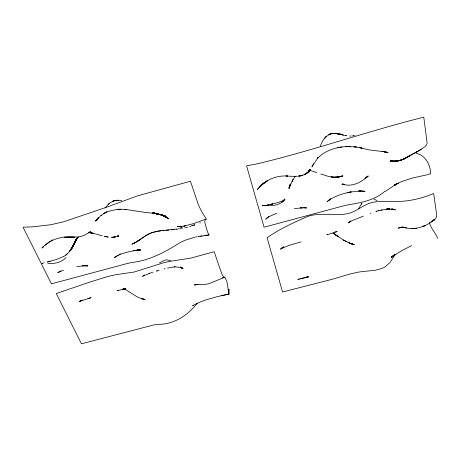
<?xml version="1.0" encoding="UTF-8"?>
<svg xmlns="http://www.w3.org/2000/svg" width="461" height="461" viewBox="0 0 461 461"><rect width="100%" height="100%" fill="white"/><g stroke="black" fill="none" stroke-linecap="round" stroke-linejoin="round"><path stroke-width="0.69" d="M429.387 222.317C430.246 227.774 436.884 234.505 437.593 238.481M290.303 183.916L289.047 188.221L290.315 184.204L289.047 188.18L293.012 179.611L292.02 181.392L295.224 176.304M320.309 146.713C323.219 135.436 332.537 130.221 343.215 135.119L340.806 134.382M76.215 239.466L75.252 241.524L76.705 238.395L74.279 243.639L76.924 238.066L72.089 247.978L74.088 244.048L71.997 248.07L74.014 244.215L69.34 251.827L73.772 244.883L68.96 252.167L65.848 255.071L67.335 253.936M76.198 239.524L72.233 247.822L74.158 243.904M72.285 247.759L74.256 243.696L70.954 250.254M76.595 238.7L74.163 243.644L77.079 237.876M72.17 247.897L74.209 243.788M313.52 163.667L311.901 166.865L318.13 157.391L317.231 158.67C325.754 149.41 338.299 146.719 350.135 146.368L345.548 146.592L356.324 146.926L353.95 146.707L362.058 148.16L359.373 147.549L368.909 149.854L385.834 151.946L382.054 151.248L388.127 152.556L383.033 151.369M76.768 238.36L73.875 243.771L77.523 237.916L75.385 240.821L78.624 236.908M361.366 204.148L361.92 203.151L358.635 208.666M395.267 254.414L390.139 262.24L386.232 266.032A17.921 12.873 -6.1 0 1 381.743 268.515L375.11 270.296L362.824 271.552A54.813 42.931 -4.9 0 0 357.661 272.278L349.34 274.174L336.363 278.058A152.061 95.312 -13.6 0 1 331.488 279.475L282.558 291.992L267.069 237.692C279.222 229.371 292.666 222.986 306.133 217.085C320.043 211.207 335.389 217.096 349.611 213.149C355.915 211.242 361.078 206.96 367.014 204.263C374.125 201.019 382.134 201.353 389.77 201.319C404.856 202.402 419.781 199.279 433.686 193.545L436.688 214.768L436.653 216.393L435.829 218.324A56.098 13.121 75.4 0 1 435.138 219.223L433.444 220.058M98.573 217.373L96.487 220.669L98.712 217.189L96.015 220.957L98.677 217.58L95.387 221.124L101.241 215.206L101.005 215.408L106.935 211.835L103.385 213.587C110.433 210.043 118.529 208.741 126.366 209.461L124.81 209.317L146.563 212.619L158.054 213.645L152.637 213.276L158.221 213.846L152.747 213.218L158.653 214.209L152.948 212.994L158.74 214.261L152.994 212.919L158.826 214.307L153.04 212.832L158.912 214.342L153.087 212.74L164.946 215.639M180.614 242.307C165.585 251.677 149.929 260.569 131.944 262.476A231.243 209.899 -85 0 0 126.931 263.6L51.407 283.843L23.05 227.192L27.251 227.071A80.191 30.236 -6.4 0 0 33.722 226.714L50.727 224.749L63.595 221.81L106.704 207.179L137.453 195.89L190.451 181.231L198.507 205.133L201.987 212.227L206.528 219.309L205.375 219.28C203.797 222.444 206.021 225.441 206.741 229.324A9.796 1.176 74.9 0 0 207.191 230.731L207.479 231.583A6.834 0.824 74.9 0 0 207.934 232.793L209.133 234.966L204.044 235.415M261.825 184.279L257.278 189.661L260.528 185.996L263.98 183.029L260.603 185.766L267.593 180.603L264.038 182.994C270.774 177.848 279.274 175.411 287.704 176.039L286.039 175.993C294.481 176.482 305.003 177.623 310.483 169.579L308.991 171.336L310.478 169.677L308.956 171.319L310.472 169.879L308.847 171.164L310.472 169.976L308.789 171.031L310.472 170.057L309.308 170.605L310.472 170.126L309.181 170.293M260.171 186.163L261.41 184.752M105.016 207.911L109.585 203.14L108.105 204.448M350.694 220.859L348.666 222.922L350.13 221.562L348.752 222.663L352.308 220.571L363.297 216.14M197.32 303.205C187.558 315.531 173.855 324.59 157.674 324.354A84.357 70.032 -44.8 0 0 152.931 325.149L81.43 343.831L56.265 293.548L91.117 281.654L108.277 276.381L115.469 274.773L134.168 272.025L163.753 262.707L171.319 261.116L190.624 258.154L214.204 251.7L218.013 263.006A44.896 4.996 75.1 0 0 218.514 264.47L222.162 274.554A43.029 4.869 75.1 0 0 222.819 275.747L223.983 277.338L224.899 277.245L226.95 281.809L228.984 294.043L217.425 296.607L206.107 299.823L199.008 302.474L192.56 305.712L193.015 305.384M330.41 198.772L329.482 199.682L330.335 198.945M65.958 257.584C61.463 262.707 54.289 263.853 47.817 263.473M309.026 171.308L304.07 174.811L307.481 172.742L309.037 171.279L305.804 173.912M268.844 216.388L265.732 219.171L269.31 216.532L276.761 213.224M42.101 247.966L43.582 246.589L42.043 247.943C50.802 238.925 62.287 235.663 74.809 237.213L64.39 237.271L78.526 236.966L83.775 235.634L90.546 231.797L89.019 232.793L90.765 232.05M394.403 254.731L391.441 257.365L394.558 254.749L391.458 257.273L394.72 254.824L391.51 257.129L402.038 250.473L411.627 245.644M282.945 247.171L280.582 249.24L283.809 246.785L280.864 248.779L288.788 245.465L301.091 241.852M329.569 199.613L327.154 201.653C333.966 196.127 342.702 193.585 351.167 191.874L347.277 192.669L354.947 191.43L361.038 191.044L358.693 190.929L365.02 191.338L360.565 190.837M45.126 245.206L50.272 241.195M144.495 274.929L142.466 276.364L149.635 273.292M384.681 191.476C374.764 200.068 361.62 202.581 349.081 204.672A148.701 133.073 7.4 0 0 343.733 205.808L264.078 227.198L246.572 165.822L252.737 164.704A71.023 5.417 -15.6 0 0 258.143 163.609C313.924 150.298 368.126 131.074 423.78 117.169L427.145 143.106L426.425 144.99L425.036 146.667L415.931 152.562L416.283 153.15L420.576 154.896L422.846 156.377A53.407 12.678 74.4 0 1 424.425 157.875C427.439 160.889 429.277 164.946 430.136 169.089A12.983 3.187 75.4 0 1 430.436 170.668L430.568 173.97L428.713 174.051M134.987 242.878L131.921 244.197L136.79 241.806L147.647 234.43M136.79 241.806L140.063 239.513L134.41 243.137M139.326 240.031L139.89 239.639M65.796 255.106L64.442 256.022M137.171 241.529L145.376 235.899L150.453 233.278M329.719 199.699L328.463 200.575M109.626 203.099L114.576 200.65L118.068 200.247L121.721 200.558M51.085 240.642L51.494 240.371M283.751 200.247L283.446 200.431L284.345 199.826L283.555 200.604L284.996 198.962C280 206.597 270.123 205.692 262.211 205.543L266.591 205.491L264.556 205.543M385.137 191.563L396.656 183.881L394.305 185.362L401.571 181.559L412.486 178.044L428.257 174.523M118.114 255.192L114.144 257.739C120.742 253.17 128.763 251.775 136.473 250.231L133.287 250.744L140.179 249.937L137.124 249.839L140.674 250.046L137.343 249.804M119.243 254.466L120.379 253.74M51.903 240.106L52.312 239.841M159.448 262.862L164.882 260.142L166.721 259.86L170.576 260.615M283.446 200.431L278.196 202.517L266.735 205.226L268.688 204.92M64.056 256.258L63.664 256.483M82.283 299.996L79.517 301.638L82.006 300.197M365.112 178.004L367.97 176.327L365.026 178.309L368.201 175.923C361.355 182.331 351.968 187.523 342.414 184.083L344.425 184.36L341.895 184.256L343.773 184.17M417.706 151.346L404.003 158.878L421.268 149.376M434.193 219.914L430.931 221.816L434.752 219.58C425.653 226.864 413.845 230.99 402.367 227.048L406.21 227.705L402.09 227.273L405.916 227.521L401.744 227.313L398.223 228.166L401.347 227.325M60.915 270.814L57.786 272.635L63.509 270.215M408.884 156.256L409.299 156.025L405.231 158.267M63.468 256.598L56.519 259.48L47.281 262.032L50.232 261.381M405.651 158.054L409.501 155.997M147.935 234.274L151.848 232.626L158.941 230.909L175.658 229.129M396.869 183.801L395.815 184.342L398.454 183.005M403.611 159.062L402.119 159.696L404.049 158.855L400.298 160.382L396.304 161.287M405.254 158.405L401.398 159.944L405.254 158.405L402.153 159.679L404.049 158.855M403.266 159.218L402.568 159.518L403.496 159.114L403.052 159.31M81.39 300.474L79.534 301.298L91.076 297.72L87.982 298.526M224.248 277.43L208.798 283.763L203.019 284.731L197.32 284.529L194.242 284.984L198.057 284.316M402.148 159.696L403.127 159.281M402.142 227.14L400.978 227.636L402.257 227.123M149.399 233.715L150.24 233.364M401.266 160.042L402.199 159.679L400.344 160.365M205.375 219.28L194.098 223.464L183.91 226.132L185.674 225.769M370.316 213.397L370.967 213.149M153.012 272.14L148.949 273.523M401.485 159.909C400.488 160.29 396.08 161.465 393.095 161.379L398.523 160.722M151.099 233.036L153.732 232.188M199.688 223.049L200.512 222.778M194.726 224.657L191.396 225.694M299.333 278.974L297.869 279.435L308.737 276.796L300.687 278.577M118.661 290.217L117.273 290.655L125.859 288.73L123.859 288.886M401.698 159.834L399.964 160.376L401.825 159.794M192.998 225.654L195.003 225.031M157.38 270.82L156.51 271.08L159.114 270.313M117.538 236.165L118.46 235.888L115.187 236.954L111.7 237.329M222.237 277.856L224.709 277.124M376.821 211.155L375.946 211.42L378.631 210.654M327.27 234.741L326.93 234.839L337.152 231.583L334.968 231.992M189.632 226.645L190.987 226.259M164.133 268.89L165.084 268.642M378.153 210.786L388.058 208.977L385.972 209.179L389.92 208.966L387.666 208.931L393.659 209.403L391.7 208.966M341.474 176.206L342.8 175.866L337.775 177.151L332.871 177.162L327.771 176.217L320.787 173.964M400.234 160.29L394.426 161.338L392.789 161.35L396.264 161.166L390.484 161.004L393.994 161.385L390.375 160.964L395.959 161.327M154.331 232.039L155.536 231.733M184.844 227.895L187.592 227.204M194.94 237.173L185.483 240.129A58.72 56.392 -51.4 0 0 181.15 242.042M43.432 262.926L44.17 262.747M195.499 237.035L196.634 236.781M381.057 210.06L382.042 209.841M167.464 268.054L175.071 266.815L174.454 266.844L181.346 267.501L180.631 267.374L183.121 268.308L181.144 267.397M221.263 295.703L228.984 294.043L229.077 289.992A10.707 1.187 75.7 0 1 229.267 289.739L227.936 289.992M122.574 289.174L124.562 288.736L123.646 288.586L124.954 288.817M330.491 133.834L334.352 133.35L332.364 133.442M197.769 236.533L198.904 236.303M337.763 147.704L341.953 146.869M181.069 228.264L182.838 227.913M156.146 231.618L160.595 230.88M198.754 236.7L209.075 234.949M200.616 235.98L201.757 235.784M117.077 236.303L118.742 236.02L117.319 236.084M354.618 135.396L355.022 135.327M179.56 228.921L180.752 228.725M76.71 266.763L87.077 265.248L82.312 265.836L87.492 265.634L82.703 265.703L87.918 265.934L83.62 265.715M178.39 228.737L178.839 228.668M184.273 226.057L178.735 226.679L181.317 226.645L177.347 226.357L181.542 227.025M294.4 208.666L301.967 207.859L306.726 207.923L303.476 207.68M176.805 228.973L176.119 229.065M161.99 230.713L164.087 230.465M176.557 229.348L177.773 229.209M351.766 136.018L352.573 135.926M395.838 161.333L395.492 161.362M171.648 229.832L174.12 229.624M166.196 230.27L169.003 230.051M416.704 228.31L411.754 228.46M111.671 237.329L113.406 237.196M341.336 176.309L342.742 176.229L340.633 176.344M309.181 170.345L310.478 170.276L309.077 170.074M349.726 136.064L350.735 136.024M395.152 161.385L394.904 161.39M120.886 209.248L117.29 209.346L120.361 209.265M88.489 232.586L93.018 233.185L89.325 232.609L92.972 233.214L102.411 235.894M90.362 232.154L89.013 232.033M346.528 135.753L346.81 135.799M309.077 170.109L310.478 170.368L309.394 170.121M108.001 237.029L104.365 236.349L108.081 237.087M345.969 135.643L345.681 135.58L346.246 135.701M344.828 135.401L345.398 135.522M124.384 288.799L137.13 296.849L141.775 298.774L145.209 299.569L142.167 298.59M181.559 227.031L180.188 226.714L181.34 227.019M141.775 298.774L143.29 299.126M391.608 208.96L395.544 209.905L392.593 208.983M343.122 134.964L344.252 135.246M309.521 170.253L316.863 172.558M153.784 212.832L165.211 215.938L159.443 214.457L165.482 216.226L159.794 214.44L166.023 216.756L160.14 214.382L166.571 217.235L160.486 214.302L168.663 218.831L164.346 215.857M383.713 151.519L387.165 152.729L383.183 151.404M373.952 199.169L376.96 200.61M160.486 214.302L167.118 217.673M343.566 240.095L333.194 233.22M346.309 241.535L343.41 240.014L349 242.924L354.071 244.739L350.769 243.189M335.643 234.926L338.432 236.798L333.003 233.059L335.827 235.041M180.251 267.011L182.32 268.55L180.291 267.011M289.992 185.714L289.053 188.071L290.015 185.679M326.123 136.606L324.919 138.029L326.123 136.606M310.472 169.769L308.956 171.319L310.472 169.769M283.509 200.685L281.982 202.12L283.538 200.702M263.98 183.029L260.598 185.812L264.003 183.023M396.656 183.881L394.276 185.391L396.691 183.87M396.725 183.858L394.305 185.362L396.725 183.858M425.03 225.527L422.939 226.547L425.03 225.527M330.514 133.834L328.866 134.508L330.514 133.834M114.535 200.668L112.887 201.192L114.535 200.668M341.048 176.43L334.438 177.226L337.775 177.151L341.048 176.43M353.818 135.563L353.426 135.667L353.8 135.563M272.572 204.05L270.647 204.459L272.572 204.05M397.935 161.022L397.474 161.114L397.947 161.022M302.26 175.451L298.924 176.108L302.243 175.468M339.44 176.828L337.752 177.145L339.434 176.863M307.493 276.998L306.144 277.251L307.493 276.998M116.281 200.351L114.593 200.65L116.281 200.351M115.158 236.948L113.487 237.19L115.187 236.954M396.397 161.137L392.939 161.362L396.397 161.137M42.867 263.496L42.072 263.554L42.867 263.496M118.051 200.258L116.322 200.345L118.051 200.258M301.967 207.859L300.434 207.859L301.984 207.888M394.697 161.402L393.798 161.396L394.697 161.402M394.305 161.35L390.732 161.102L394.305 161.35M394.086 161.373L390.6 161.05L394.086 161.373M336.38 133.494L334.323 133.367L340.823 134.399L334.329 133.35L338.53 133.869L336.38 133.494M334.502 177.283L331.159 176.915L334.496 177.295M158.394 214.013L152.747 213.218L158.394 214.013M352.158 244.105L348.85 242.745L352.123 244.117M354.06 244.751L351.95 243.857L354.054 244.756"/></g></svg>
